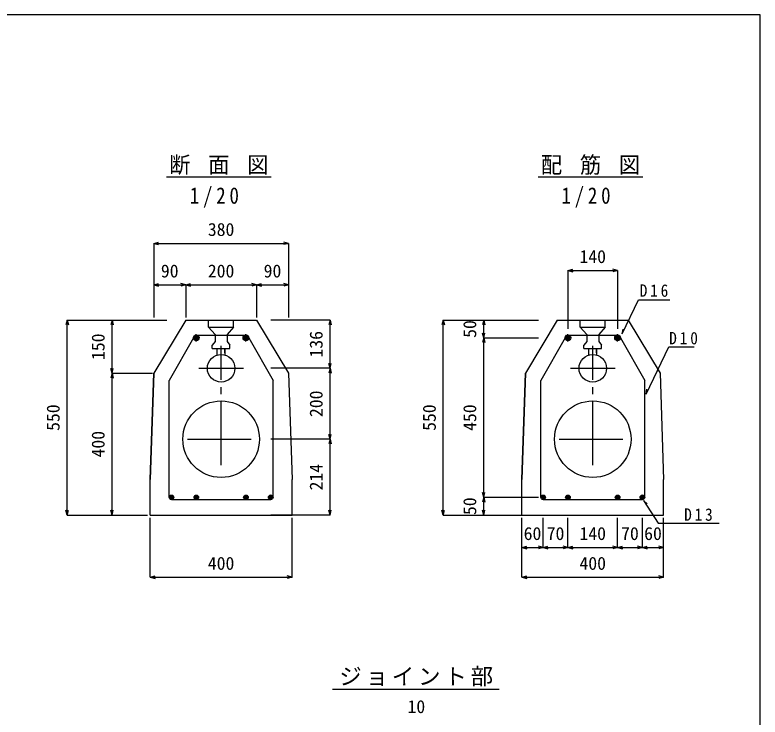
# Model space of a CAD drawing. Units: millimetres on the paper, enlarged 15 times, with parts at other scales. Extents: x -2095 to 4782, y -3105 to 1486.
# Drawn here: x 528 to 2105, y 0 to 1486 of the extents above; entities that cross this region are included whole.
import ezdxf
from ezdxf.enums import TextEntityAlignment as Align

# ---------------------------------------------------------------- set-up
doc = ezdxf.new("R2010")
doc.units = ezdxf.units.MM
doc.header["$LTSCALE"] = 15
doc.linetypes.add('CHAIN1', pattern=[8, 5, -1, 1, -1])
doc.linetypes.add('CHAIN2', pattern=[12, 9, -1, 1, -1])
for name, color, linetype in [('0-1', 3, 'Continuous'), ('0-2_パイプ', 7, 'Continuous'), ('0-3', 2, 'Continuous'), ('0-4_ノズル', 7, 'Continuous'), ('0-6', 4, 'Continuous'), ('0-F', 7, 'Continuous'), ('2-0_外寸', 7, 'Continuous')]:
    doc.layers.add(name, color=color, linetype=linetype)
doc.styles.add('ＭＳ ゴシック', font='')
doc.styles.get('ＭＳ ゴシック').set_extended_font_data('MS Gothic')

msp = doc.modelspace()

# ---------------------------------------------------------------- linework, layer by layer
at = {"layer": '0-1'}
for p, q in [((849.15, 1143.52), (1070.36, 1143.52)), ((1635.59, 1143.52), (1856.8, 1143.52)), ((889.63, 840.03), (822.13, 727.53)), ((889.63, 840.03), (822.13, 727.53)), ((889.63, 840.03), (1039.63, 840.03)), ((889.63, 840.03), (1039.63, 840.03)), ((1039.63, 840.03), (1107.13, 727.53)), ((1676.07, 840.03), (1608.57, 727.53)), ((1676.07, 840.03), (1608.57, 727.53)), ((1676.07, 840.03), (1826.07, 840.03)), ((1676.07, 840.03), (1826.07, 840.03)), ((1826.07, 840.03), (1893.57, 727.53)), ((814.63, 502.53), (822.13, 727.53)), ((822.13, 727.53), (814.63, 502.53)), ((1107.13, 727.53), (1114.63, 502.53)), ((1601.07, 502.53), (1608.57, 727.53)), ((1608.57, 727.53), (1601.07, 502.53)), ((1893.57, 727.53), (1901.07, 502.53)), ((814.63, 427.53), (1114.63, 427.53)), ((1601.07, 427.53), (1901.07, 427.53))]:
    msp.add_line(p, q, dxfattribs=at)
at = {"layer": '0-1', "color": 7}
for p, q in [((1813.21, 810.88), (1815.11, 821.21)), ((1863.72, 683.46), (1865.68, 693.77)), ((1858.73, 458.26), (1866.45, 451.15)), ((1858.73, 458.26), (1889.18, 410.23)), ((1889.18, 410.23), (2018.7, 410.23))]:
    msp.add_line(p, q, dxfattribs=at)
at = {"layer": '0-1', "color": 7, "linetype": 'CHAIN2'}
for p, q in [((964.63, 533.35), (964.63, 785.39)), ((1751.07, 533.35), (1751.07, 785.39)), ((917.26, 738.03), (1011.99, 738.03)), ((1703.71, 738.03), (1798.43, 738.03)), ((893.45, 588.03), (1035.8, 588.03)), ((1679.89, 588.03), (1822.24, 588.03))]:
    msp.add_line(p, q, dxfattribs=at)
at = {"layer": '0-1', "color": 7}
for points in [[(1813.21, 810.88), (1847.65, 883.21), (1914.23, 883.21)], [(1863.72, 683.46), (1911.93, 783.33), (1965.89, 783.33)]]:
    msp.add_lwpolyline(points, dxfattribs=at)
at = {"layer": '0-2_パイプ'}
for centre in [(964.63, 738.03), (1751.07, 738.03)]:
    msp.add_circle(centre, 29.12, dxfattribs=at)
at = {"layer": '0-3'}
for p, q in [((906.15, 803.05), (911.6, 808.5)), ((906.21, 801.52), (913.13, 808.44)), ((906.56, 800.28), (914.37, 808.09)), ((906.8, 805.3), (909.36, 807.85)), ((907.11, 799.24), (915.42, 807.55)), ((907.82, 798.35), (916.3, 806.84)), ((908.67, 797.62), (917.03, 805.98)), ((909.69, 797.05), (917.61, 804.97)), ((912.13, 808.53), (1017.13, 808.53)), ((1019.56, 797.05), (1011.64, 804.97)), ((1020.58, 797.62), (1012.22, 805.98)), ((1021.44, 798.35), (1012.95, 806.84)), ((1022.14, 799.24), (1013.84, 807.55)), ((1022.69, 800.28), (1014.88, 808.09)), ((1023.04, 801.52), (1016.12, 808.44)), ((1023.1, 803.05), (1017.65, 808.5)), ((1022.45, 805.3), (1019.89, 807.85)), ((1692.59, 803.05), (1698.04, 808.5)), ((1692.65, 801.52), (1699.57, 808.44)), ((1693, 800.28), (1700.81, 808.09)), ((1693.24, 805.3), (1695.8, 807.85)), ((1693.55, 799.24), (1701.86, 807.55)), ((1694.26, 798.35), (1702.74, 806.84)), ((1695.12, 797.62), (1703.47, 805.98)), ((1696.13, 797.05), (1704.05, 804.97)), ((1698.57, 808.53), (1803.57, 808.53)), ((1806, 797.05), (1798.09, 804.97)), ((1807.02, 797.62), (1798.66, 805.98)), ((1807.88, 798.35), (1799.39, 806.84)), ((1808.59, 799.24), (1800.28, 807.55)), ((1809.13, 800.28), (1801.32, 808.09)), ((1809.48, 801.52), (1802.56, 808.44)), ((1809.54, 803.05), (1804.09, 808.5)), ((1808.89, 805.3), (1806.34, 807.85)), ((906.13, 802.53), (854.75, 712.53)), ((910.89, 796.66), (918, 803.76)), ((912.36, 796.53), (918.12, 802.3)), ((914.39, 796.97), (917.68, 800.27)), ((1016.89, 796.53), (1011.13, 802.3)), ((1018.36, 796.66), (1011.25, 803.76)), ((1014.87, 796.97), (1011.57, 800.27)), ((1023.13, 802.53), (1074.5, 712.53)), ((1692.57, 802.53), (1641.19, 712.53)), ((1697.33, 796.66), (1704.44, 803.76)), ((1698.8, 796.53), (1704.56, 802.3)), ((1700.83, 796.97), (1704.13, 800.27)), ((1803.34, 796.53), (1797.57, 802.3)), ((1804.8, 796.66), (1797.7, 803.76)), ((1801.31, 796.97), (1798.01, 800.27)), ((1809.57, 802.53), (1860.94, 712.53)), ((854.75, 465.03), (854.75, 712.53)), ((1074.5, 465.03), (1074.5, 712.53)), ((1641.19, 465.03), (1641.19, 712.53)), ((1860.94, 465.03), (1860.94, 712.53)), ((854.75, 464.84), (859.81, 469.9)), ((854.85, 465.99), (858.66, 469.81)), ((854.88, 463.91), (860.75, 469.77)), ((855.14, 463.11), (861.55, 469.51)), ((855.51, 462.41), (862.24, 469.14)), ((855.67, 467.87), (856.78, 468.99)), ((855.97, 461.81), (862.85, 468.69)), ((856.5, 461.28), (863.37, 468.15)), ((857.12, 460.84), (863.81, 467.53)), ((857.83, 460.49), (864.16, 466.82)), ((858.65, 460.25), (864.4, 466)), ((859.61, 460.15), (864.5, 465.04)), ((859.63, 460.15), (1069.63, 460.15)), ((860.82, 460.3), (864.35, 463.83)), ((907.25, 464.84), (912.31, 469.9)), ((907.35, 465.99), (911.16, 469.81)), ((907.38, 463.91), (913.25, 469.77)), ((907.64, 463.11), (914.05, 469.51)), ((908.01, 462.41), (914.74, 469.14)), ((908.17, 467.87), (909.28, 468.99)), ((908.47, 461.81), (915.35, 468.69)), ((909, 461.28), (915.87, 468.15)), ((909.62, 460.84), (916.31, 467.53)), ((910.33, 460.49), (916.66, 466.82)), ((911.15, 460.25), (916.9, 466)), ((912.11, 460.15), (917, 465.04)), ((913.32, 460.3), (916.85, 463.83)), ((1017.14, 460.15), (1012.25, 465.04)), ((1018.1, 460.25), (1012.35, 466)), ((1015.93, 460.3), (1012.4, 463.83)), ((1018.92, 460.49), (1012.59, 466.82)), ((1019.63, 460.84), (1012.94, 467.53)), ((1020.25, 461.28), (1013.38, 468.15)), ((1020.79, 461.81), (1013.91, 468.69)), ((1021.24, 462.41), (1014.51, 469.14)), ((1021.61, 463.11), (1015.21, 469.51)), ((1021.87, 463.91), (1016, 469.77)), ((1022, 464.84), (1016.94, 469.9)), ((1021.9, 465.99), (1018.09, 469.81)), ((1021.08, 467.87), (1019.97, 468.99)), ((1069.64, 460.15), (1064.75, 465.04)), ((1070.6, 460.25), (1064.85, 466)), ((1068.43, 460.3), (1064.9, 463.83)), ((1071.42, 460.49), (1065.09, 466.82)), ((1072.13, 460.84), (1065.44, 467.53)), ((1072.75, 461.28), (1065.88, 468.15)), ((1073.29, 461.81), (1066.41, 468.69)), ((1073.74, 462.41), (1067.01, 469.14)), ((1074.11, 463.11), (1067.71, 469.51)), ((1074.37, 463.91), (1068.5, 469.77)), ((1074.5, 464.84), (1069.44, 469.9)), ((1074.4, 465.99), (1070.59, 469.81)), ((1073.58, 467.87), (1072.47, 468.99)), ((1641.2, 464.84), (1646.26, 469.9)), ((1641.29, 465.99), (1645.1, 469.81)), ((1641.32, 463.91), (1647.19, 469.77)), ((1641.59, 463.11), (1647.99, 469.51)), ((1641.95, 462.41), (1648.68, 469.14)), ((1642.11, 467.87), (1643.22, 468.99)), ((1642.41, 461.81), (1649.29, 468.69)), ((1642.94, 461.28), (1649.81, 468.15)), ((1643.57, 460.84), (1650.25, 467.53)), ((1644.28, 460.49), (1650.6, 466.82)), ((1645.09, 460.25), (1650.84, 466)), ((1646.06, 460.15), (1650.94, 465.04)), ((1646.07, 460.15), (1856.07, 460.15)), ((1647.27, 460.3), (1650.79, 463.83)), ((1693.7, 464.84), (1698.76, 469.9)), ((1693.79, 465.99), (1697.6, 469.81)), ((1693.82, 463.91), (1699.69, 469.77)), ((1694.09, 463.11), (1700.49, 469.51)), ((1694.45, 462.41), (1701.18, 469.14)), ((1694.61, 467.87), (1695.72, 468.99)), ((1694.91, 461.81), (1701.79, 468.69)), ((1695.44, 461.28), (1702.31, 468.15)), ((1696.07, 460.84), (1702.75, 467.53)), ((1696.78, 460.49), (1703.1, 466.82)), ((1697.59, 460.25), (1703.34, 466)), ((1698.56, 460.15), (1703.44, 465.04)), ((1699.77, 460.3), (1703.29, 463.83)), ((1803.58, 460.15), (1798.69, 465.04)), ((1804.54, 460.25), (1798.79, 466)), ((1802.37, 460.3), (1798.84, 463.83)), ((1805.36, 460.49), (1799.03, 466.82)), ((1806.07, 460.84), (1799.38, 467.53)), ((1806.69, 461.28), (1799.82, 468.15)), ((1807.23, 461.81), (1800.35, 468.69)), ((1807.68, 462.41), (1800.95, 469.14)), ((1808.05, 463.11), (1801.65, 469.51)), ((1808.31, 463.91), (1802.45, 469.77)), ((1808.44, 464.84), (1803.38, 469.9)), ((1808.35, 465.99), (1804.53, 469.81)), ((1807.53, 467.87), (1806.41, 468.99)), ((1856.08, 460.15), (1851.19, 465.04)), ((1857.04, 460.25), (1851.29, 466)), ((1854.87, 460.3), (1851.34, 463.83)), ((1857.86, 460.49), (1851.53, 466.82)), ((1858.57, 460.84), (1851.88, 467.53)), ((1859.19, 461.28), (1852.32, 468.15)), ((1859.73, 461.81), (1852.85, 468.69)), ((1860.18, 462.41), (1853.45, 469.14)), ((1860.55, 463.11), (1854.15, 469.51)), ((1860.81, 463.91), (1854.95, 469.77)), ((1860.94, 464.84), (1855.88, 469.9)), ((1860.85, 465.99), (1857.03, 469.81)), ((1860.03, 467.87), (1858.91, 468.99))]:
    msp.add_line(p, q, dxfattribs=at)
at = {"layer": '0-3', "color": 4, "linetype": 'CHAIN1'}
for p, q in [((912.13, 795.03), (912.13, 810.03)), ((1017.13, 795.03), (1017.13, 810.03)), ((1698.57, 795.03), (1698.57, 810.03)), ((1803.57, 795.03), (1803.57, 810.03)), ((919.63, 802.53), (904.63, 802.53)), ((1009.63, 802.53), (1024.63, 802.53)), ((1706.07, 802.53), (1691.07, 802.53)), ((1796.07, 802.53), (1811.07, 802.53))]:
    msp.add_line(p, q, dxfattribs=at)
at = {"layer": '0-3'}
for centre, radius in [((912.13, 802.53), 6), ((1017.13, 802.53), 6), ((1698.57, 802.53), 6), ((1803.57, 802.53), 6), ((859.63, 465.03), 4.88), ((912.13, 465.03), 4.88), ((1017.13, 465.03), 4.88), ((1069.63, 465.03), 4.88), ((1646.07, 465.03), 4.88), ((1698.57, 465.03), 4.88), ((1803.57, 465.03), 4.88), ((1856.07, 465.03), 4.88)]:
    msp.add_circle(centre, radius, dxfattribs=at)
at = {"layer": '0-4_ノズル'}
for p, q in [((938.21, 824.81), (938.21, 839.81)), ((938.21, 824.81), (938.21, 839.81)), ((990.71, 824.81), (990.71, 839.81)), ((990.71, 824.81), (990.71, 839.81)), ((1724.65, 824.81), (1724.65, 839.81)), ((1724.65, 824.81), (1724.65, 839.81)), ((1777.15, 824.81), (1777.15, 839.81)), ((1777.15, 824.81), (1777.15, 839.81)), ((938.21, 824.81), (990.71, 824.81)), ((938.21, 824.81), (951.71, 809.81)), ((938.21, 824.81), (990.71, 824.81)), ((938.21, 824.81), (951.71, 809.81)), ((990.71, 824.81), (977.21, 809.81)), ((990.71, 824.81), (977.21, 809.81)), ((1724.65, 824.81), (1777.15, 824.81)), ((1724.65, 824.81), (1738.15, 809.81)), ((1724.65, 824.81), (1777.15, 824.81)), ((1724.65, 824.81), (1738.15, 809.81)), ((1777.15, 824.81), (1763.65, 809.81)), ((1777.15, 824.81), (1763.65, 809.81)), ((951.71, 809.81), (951.71, 794.81)), ((951.71, 809.81), (951.71, 794.81)), ((977.21, 809.81), (977.21, 794.81)), ((977.21, 809.81), (977.21, 794.81)), ((1738.15, 809.81), (1738.15, 794.81)), ((1738.15, 809.81), (1738.15, 794.81)), ((1763.65, 809.81), (1763.65, 794.81)), ((1763.65, 809.81), (1763.65, 794.81)), ((951.71, 794.81), (945.71, 787.31)), ((951.71, 794.81), (945.71, 787.31)), ((977.21, 794.81), (983.21, 787.31)), ((977.21, 794.81), (983.21, 787.31)), ((1738.15, 794.81), (1732.15, 787.31)), ((1738.15, 794.81), (1732.15, 787.31)), ((1763.65, 794.81), (1769.65, 787.31)), ((1763.65, 794.81), (1769.65, 787.31)), ((945.71, 779.81), (945.71, 787.31)), ((945.71, 779.81), (945.71, 787.31)), ((956.21, 770.99), (956.21, 779.81)), ((956.21, 765.76), (956.21, 779.81)), ((972.71, 770.99), (972.71, 779.81)), ((972.71, 777.61), (972.71, 765.28)), ((1732.15, 779.81), (1732.15, 787.31)), ((1732.15, 779.81), (1732.15, 787.31)), ((1742.65, 770.99), (1742.65, 779.81)), ((1742.65, 765.76), (1742.65, 779.81)), ((1759.15, 770.99), (1759.15, 779.81)), ((1759.15, 777.61), (1759.15, 765.28))]:
    msp.add_line(p, q, dxfattribs=at)
for points in [[(945.71, 779.81), (983.21, 779.81), (983.21, 787.31)], [(945.71, 779.81), (983.21, 779.81), (983.21, 787.31)], [(1732.15, 779.81), (1769.65, 779.81), (1769.65, 787.31)], [(1732.15, 779.81), (1769.65, 779.81), (1769.65, 787.31)]]:
    msp.add_lwpolyline(points, dxfattribs=at)
at = {"layer": '0-6'}
for p, q in [((822.13, 1002.46), (832.27, 1005.18)), ((822.13, 1002.46), (1107.13, 1002.46)), ((822.13, 1002.46), (832.27, 999.75)), ((822.13, 1002.46), (822.13, 914.53)), ((1107.13, 1002.46), (1096.98, 1005.18)), ((1107.13, 1002.46), (1096.98, 999.75)), ((1107.13, 1002.46), (1107.13, 914.53)), ((1698.57, 945.06), (1708.71, 947.78)), ((1803.57, 945.06), (1793.43, 947.78)), ((1698.57, 945.06), (1803.57, 945.06)), ((1698.57, 945.06), (1708.71, 942.34)), ((1698.57, 945.06), (1698.57, 821.36)), ((1803.57, 945.06), (1793.43, 942.34)), ((1803.57, 945.06), (1803.57, 821.36)), ((822.13, 914.53), (832.27, 917.24)), ((889.63, 914.53), (879.48, 917.24)), ((889.63, 914.53), (899.77, 917.24)), ((1039.63, 914.53), (1029.48, 917.24)), ((1039.63, 914.53), (1049.77, 917.24)), ((1107.13, 914.53), (1096.98, 917.24)), ((822.13, 914.53), (889.63, 914.53)), ((822.13, 914.53), (832.27, 911.81)), ((822.13, 914.53), (822.13, 845.41)), ((889.63, 914.53), (879.48, 911.81)), ((889.63, 914.53), (889.63, 845.41)), ((889.63, 914.53), (1039.63, 914.53)), ((889.63, 914.53), (899.77, 911.81)), ((1039.63, 914.53), (1029.48, 911.81)), ((1039.63, 914.53), (1039.63, 845.41)), ((1039.63, 914.53), (1107.13, 914.53)), ((1039.63, 914.53), (1049.77, 911.81)), ((1107.13, 914.53), (1096.98, 911.81)), ((1107.13, 914.53), (1107.13, 845.41)), ((638.62, 840.03), (635.9, 829.89)), ((638.62, 427.53), (638.62, 840.03)), ((638.62, 840.03), (641.34, 829.89)), ((638.62, 840.03), (733.8, 840.03)), ((733.8, 840.03), (731.08, 829.89)), ((733.8, 840.03), (849.87, 840.03)), ((733.8, 727.53), (733.8, 840.03)), ((733.8, 840.03), (736.51, 829.89)), ((733.8, 840.03), (849.87, 840.03)), ((1195.12, 840.03), (1069.62, 840.03)), ((1195.12, 840.03), (1192.4, 829.89)), ((1195.12, 738.03), (1195.12, 840.03)), ((1195.12, 840.03), (1197.84, 829.89)), ((1434.61, 840.03), (1431.9, 829.89)), ((1434.61, 427.53), (1434.61, 840.03)), ((1434.61, 840.03), (1437.33, 829.89)), ((1434.61, 840.03), (1520.24, 840.03)), ((1520.24, 840.03), (1517.52, 829.89)), ((1520.24, 840.03), (1596.58, 840.03)), ((1520.24, 802.53), (1520.24, 840.03)), ((1520.24, 840.03), (1522.96, 829.89)), ((1520.24, 840.03), (1636.31, 840.03)), ((1520.24, 802.53), (1517.52, 812.67)), ((1520.24, 802.53), (1522.96, 812.67)), ((1520.24, 802.53), (1517.52, 792.39)), ((1520.24, 802.53), (1596.58, 802.53)), ((1520.24, 465.03), (1520.24, 802.53)), ((1520.24, 802.53), (1522.96, 792.39)), ((1520.24, 802.53), (1636.31, 802.53)), ((1195.12, 738.03), (1192.4, 748.17)), ((1195.12, 738.03), (1197.84, 748.17)), ((733.8, 727.53), (731.08, 737.67)), ((733.8, 727.53), (731.08, 717.39)), ((733.8, 727.53), (736.51, 737.67)), ((733.8, 427.53), (733.8, 727.53)), ((733.8, 727.53), (736.51, 717.39)), ((733.8, 727.53), (819.68, 727.53)), ((1195.12, 738.03), (1069.62, 738.03)), ((1195.12, 738.03), (1192.4, 727.89)), ((1195.12, 588.03), (1195.12, 738.03)), ((1195.12, 738.03), (1197.84, 727.89)), ((1195.12, 588.03), (1069.62, 588.03)), ((1195.12, 588.03), (1192.4, 598.17)), ((1195.12, 588.03), (1192.4, 577.89)), ((1195.12, 588.03), (1197.84, 598.17)), ((1195.12, 427.53), (1195.12, 588.03)), ((1195.12, 588.03), (1197.84, 577.89)), ((1520.24, 465.03), (1517.52, 475.17)), ((1520.24, 465.03), (1522.96, 475.17)), ((1520.24, 465.03), (1517.52, 454.89)), ((1520.24, 427.53), (1520.24, 465.03)), ((1520.24, 465.03), (1522.96, 454.89)), ((1520.24, 465.03), (1636.31, 465.03)), ((638.62, 427.53), (635.9, 437.67)), ((638.62, 427.53), (641.34, 437.67)), ((638.62, 427.53), (733.8, 427.53)), ((733.8, 427.53), (731.08, 437.67)), ((733.8, 427.53), (736.51, 437.67)), ((733.8, 427.53), (808.87, 427.53)), ((1195.12, 427.53), (1069.62, 427.53)), ((1195.12, 427.53), (1192.4, 437.67)), ((1195.12, 427.53), (1197.84, 437.67)), ((1434.61, 427.53), (1431.9, 437.67)), ((1434.61, 427.53), (1437.33, 437.67)), ((1434.61, 427.53), (1520.24, 427.53)), ((1520.24, 427.53), (1517.52, 437.67)), ((1520.24, 427.53), (1522.96, 437.67)), ((1520.24, 427.53), (1636.31, 427.53)), ((814.63, 295.83), (814.63, 421.47)), ((1114.63, 295.83), (1114.63, 421.47)), ((1601.07, 358.87), (1601.07, 421.47)), ((1646.07, 358.87), (1646.07, 421.47)), ((1698.57, 358.87), (1698.57, 421.47)), ((1803.57, 358.87), (1803.57, 421.47)), ((1856.07, 358.87), (1856.07, 421.47)), ((1856.07, 358.87), (1856.07, 421.47)), ((1901.07, 358.87), (1901.07, 421.47)), ((1601.07, 358.87), (1611.21, 361.59)), ((1601.07, 358.87), (1646.07, 358.87)), ((1601.07, 358.87), (1611.21, 356.16)), ((1601.07, 295.83), (1601.07, 358.87)), ((1646.07, 358.87), (1635.93, 361.59)), ((1646.07, 358.87), (1635.93, 356.16)), ((1646.07, 358.87), (1656.21, 361.59)), ((1646.07, 358.87), (1698.57, 358.87)), ((1646.07, 358.87), (1656.21, 356.16)), ((1698.57, 358.87), (1688.43, 361.59)), ((1698.57, 358.87), (1688.43, 356.16)), ((1698.57, 358.87), (1708.71, 361.59)), ((1698.57, 358.87), (1803.57, 358.87)), ((1698.57, 358.87), (1708.71, 356.16)), ((1803.57, 358.87), (1793.43, 361.59)), ((1803.57, 358.87), (1793.43, 356.16)), ((1803.57, 358.87), (1813.71, 361.59)), ((1803.57, 358.87), (1856.07, 358.87)), ((1803.57, 358.87), (1813.71, 356.16)), ((1856.07, 358.87), (1845.93, 361.59)), ((1856.07, 358.87), (1845.93, 356.16)), ((1856.07, 358.87), (1866.21, 361.59)), ((1856.07, 358.87), (1901.07, 358.87)), ((1856.07, 358.87), (1866.21, 356.16)), ((1901.07, 358.87), (1890.93, 361.59)), ((1901.07, 358.87), (1890.93, 356.16)), ((1901.07, 295.83), (1901.07, 358.87)), ((814.63, 295.83), (824.77, 298.55)), ((814.63, 295.83), (1114.63, 295.83)), ((814.63, 295.83), (824.77, 293.11)), ((1114.63, 295.83), (1104.48, 298.55)), ((1114.63, 295.83), (1104.48, 293.11)), ((1601.07, 295.83), (1611.21, 298.55)), ((1601.07, 295.83), (1901.07, 295.83)), ((1601.07, 295.83), (1611.21, 293.11)), ((1901.07, 295.83), (1890.93, 298.55)), ((1901.07, 295.83), (1890.93, 293.11))]:
    msp.add_line(p, q, dxfattribs=at)
at = {"layer": '0-F', "color": 3}
for p, q in [((814.63, 427.53), (814.63, 502.53)), ((1114.63, 427.53), (1114.63, 502.53)), ((1601.07, 427.53), (1601.07, 502.53)), ((1901.07, 427.53), (1901.07, 502.53)), ((1200.58, 59.14), (1553.16, 59.14))]:
    msp.add_line(p, q, dxfattribs=at)
at = {"layer": '0-F'}
for centre in [(964.63, 588.03), (1751.07, 588.03)]:
    msp.add_circle(centre, 81, dxfattribs=at)
at = {"layer": '2-0_外寸', "color": 5}
for p, q in [((2105.14, 1486.01), (-2094.86, 1486.01)), ((2105.14, -1453.99), (2105.14, 1486.01))]:
    msp.add_line(p, q, dxfattribs=at)

# ---------------------------------------------------------------- texts
at = {"layer": '0-1', "color": 7, "attachment_point": 7, "style": 'ＭＳ ゴシック'}
for s, insert, char_height in [('\\T1.22;\\W0.95;断\\~面\\~図', (854.66, 1147.23), 34.84), ('\\T1.22;\\W0.95;配\\~筋\\~図', (1641.1, 1147.23), 34.84), ('\\T1.39;\\W0.85;1/20', (898.19, 1077.82), 34.84), ('\\T1.39;\\W0.85;1/20', (1684.63, 1077.82), 34.84), ('\\T1.37;\\W0.9;D16', (1850.39, 889.06), 26.39), ('\\T1.38;\\W0.9;D10', (1912.78, 788.28), 26.39), ('\\T1.37;\\W0.9;D13', (1944.45, 414.91), 26.39)]:
    msp.add_mtext(s, dxfattribs=dict(at, insert=insert, char_height=char_height))
at = {"layer": '0-6', "style": 'ＭＳ ゴシック'}
for s, p in [('380', (936.5, 1009.96)), ('140', (1722.94, 952.56)), ('90', (837.13, 922.03)), ('200', (936.5, 922.03)), ('90', (1054.63, 922.03)), ('60', (1604.82, 366.37)), ('70', (1653.57, 366.37)), ('140', (1722.94, 366.37)), ('70', (1811.07, 366.37)), ('60', (1859.82, 366.37)), ('400', (936.5, 303.33)), ('400', (1722.94, 303.33))]:
    msp.add_text(s, height=27.49, dxfattribs=at).set_placement(p, align=Align.BOTTOM_LEFT)
for s, p in [('50', (1512.74, 802.53)), ('150', (726.3, 755.65)), ('136', (1187.62, 760.9)), ('200', (1187.62, 634.9)), ('550', (631.12, 605.65)), ('550', (1427.11, 605.65)), ('450', (1512.74, 605.65)), ('400', (726.3, 549.4)), ('214', (1187.62, 479.65)), ('50', (1512.74, 427.53))]:
    msp.add_text(s, height=27.49, rotation=90, dxfattribs=at).set_placement(p, align=Align.BOTTOM_LEFT)
at = {"layer": '0-F', "color": 4, "style": 'ＭＳ ゴシック'}
msp.add_text('10', height=27.49, dxfattribs=at).set_placement((1359.05, 0.03), align=Align.BOTTOM_LEFT)
at = {"layer": '0-F', "insert": (1214.67, 64.79), "char_height": 34.84, "attachment_point": 7, "style": 'ＭＳ ゴシック'}
msp.add_mtext('\\T1.17;ジョイント部', dxfattribs=at)

doc.saveas('drawing.dxf')
